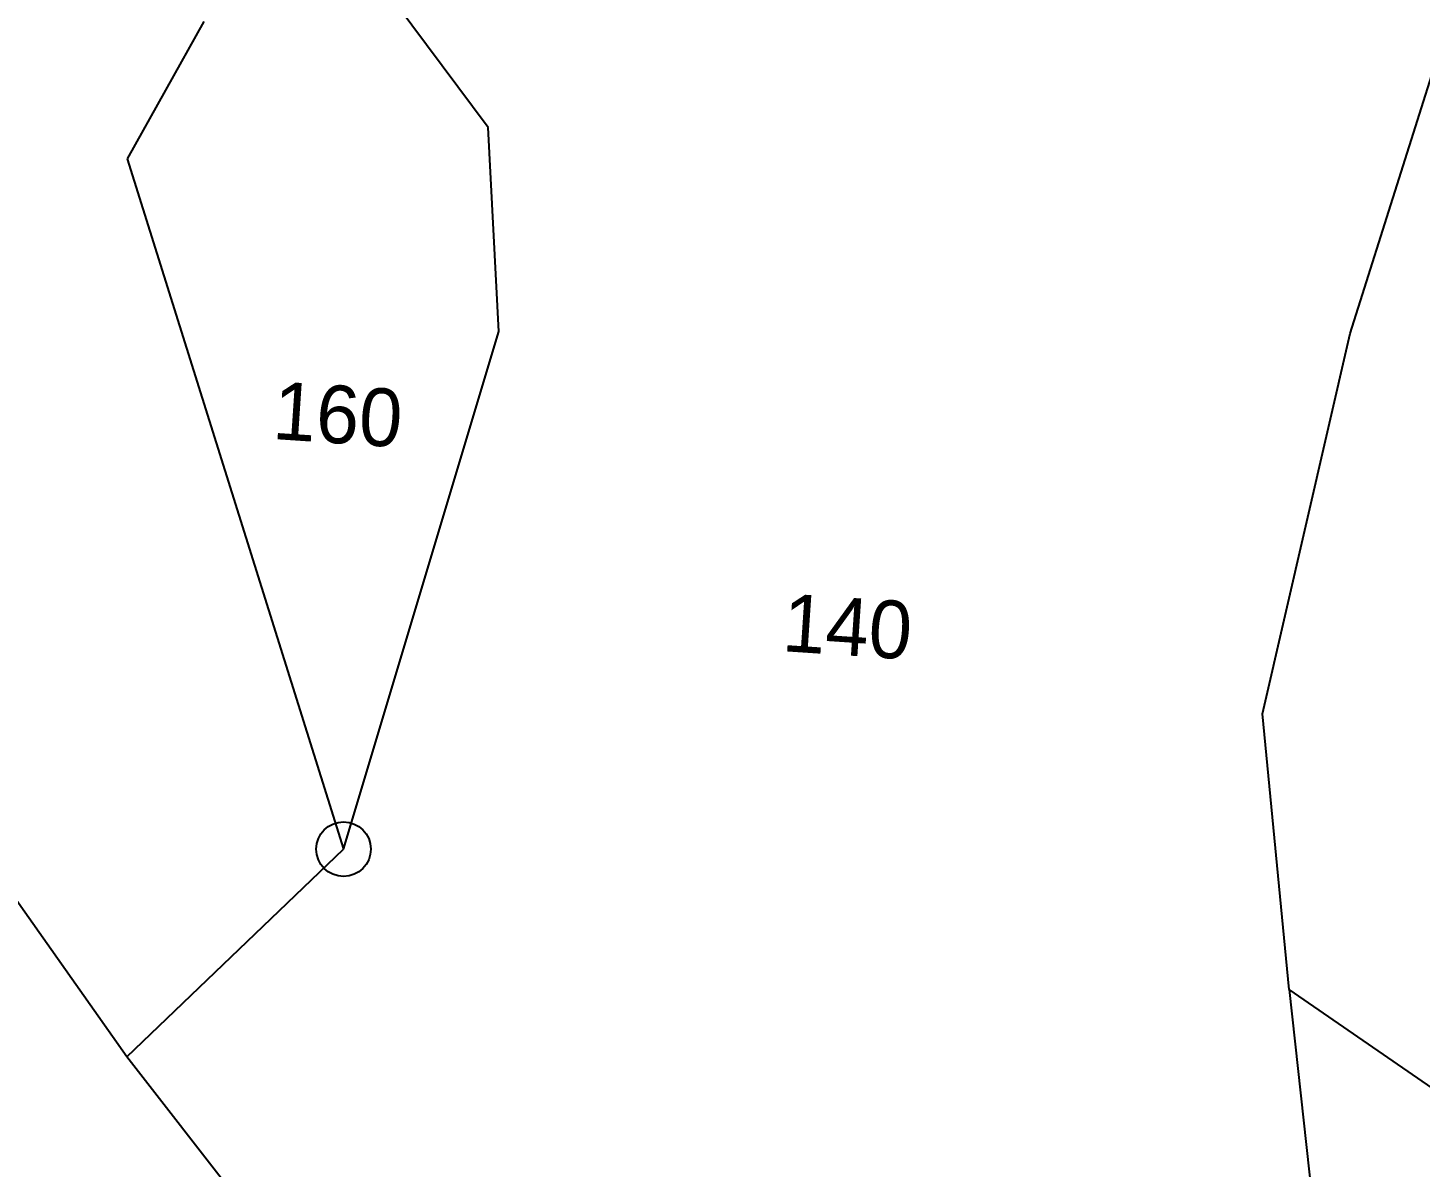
# Model space of a CAD drawing. Header units: metres. Extents: x 286068 to 287358, y 2005630 to 2007098.
# Drawn here: x 286485.4 to 286598.1, y 2006317.7 to 2006409.9 of the extents above; entities that cross this region are included whole.
import ezdxf
from ezdxf.enums import TextEntityAlignment as Align

# ---------------------------------------------------------------- set-up
doc = ezdxf.new("R2010")
doc.units = ezdxf.units.M
doc.layers.add('POLY_PARCEL', color=6, linetype='Continuous')
doc.layers.add('TEXT_PARCEL', color=7, linetype='Continuous')
doc.styles.add('TEXT_MAP', font='')
doc.styles.get('TEXT_MAP').set_extended_font_data('Kruti Dev 050')

msp = doc.modelspace()

# ---------------------------------------------------------------- linework, layer by layer
msp.add_circle((286510.95, 2006343.43), 2.21)
at = {"layer": 'POLY_PARCEL'}
for p, q in [((286592.43, 2006385.19), (286604.1, 2006422.13)), ((286522.65, 2006401.87), (286515.21, 2006411.86)), ((286499.64, 2006410.45), (286493.42, 2006399.34)), ((286523.51, 2006385.34), (286522.65, 2006401.87)), ((286493.42, 2006399.34), (286510.95, 2006343.43)), ((286510.95, 2006343.43), (286523.51, 2006385.34)), ((286585.35, 2006354.38), (286592.43, 2006385.19)), ((286493.39, 2006326.61), (286459.63, 2006374.49)), ((286587.5, 2006332.07), (286585.35, 2006354.38)), ((286493.39, 2006326.61), (286510.95, 2006343.43)), ((286669.01, 2006275.82), (286587.5, 2006332.07)), ((286587.5, 2006332.07), (286589.77, 2006311.53)), ((286535.63, 2006272.41), (286493.39, 2006326.61))]:
    msp.add_line(p, q, dxfattribs=at)

# ---------------------------------------------------------------- texts
at = {"layer": 'TEXT_PARCEL', "style": 'TEXT_MAP'}
for s, p in [('160', (286510.49, 2006378.64)), ('140', (286551.75, 2006361.46))]:
    msp.add_text(s, height=4.679, rotation=356.2021, dxfattribs=at).set_placement(p, align=Align.MIDDLE)

doc.saveas('drawing.dxf')
